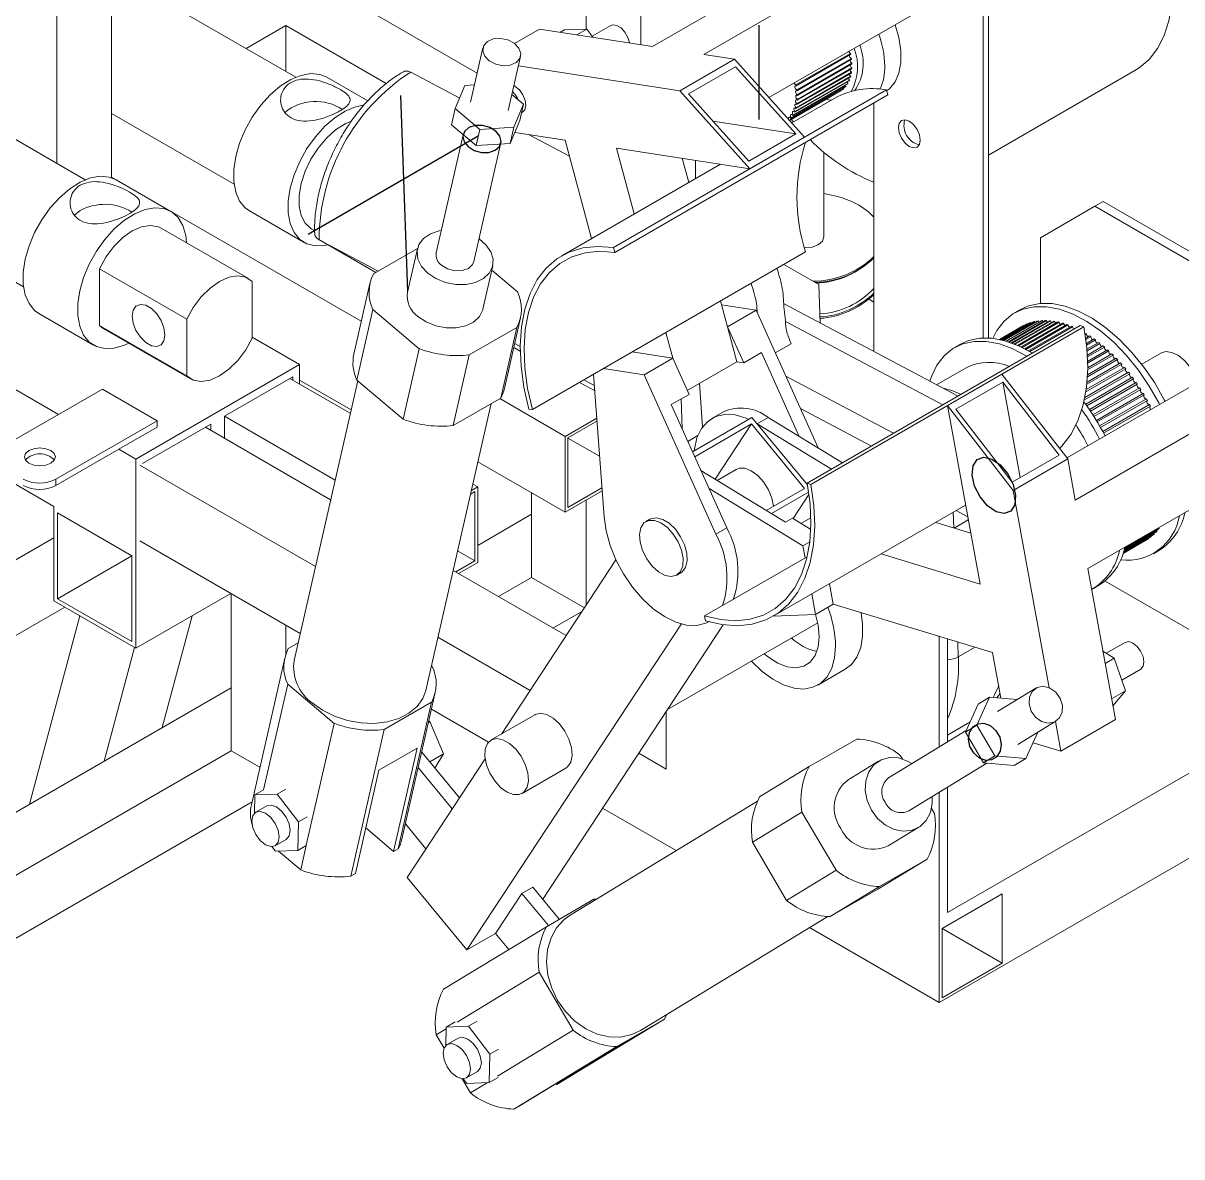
# Model space of a CAD drawing. Header units: millimetres. Extents: x 127 to 2222, y 23 to 864.
# Drawn here: x 1866.4 to 1941.4, y 170.9 to 244.3 of the extents above; entities that cross this region are included whole.
import ezdxf

# ---------------------------------------------------------------- set-up
doc = ezdxf.new("R2010")
doc.units = ezdxf.units.MM
doc.linetypes.add('CENTERX2', pattern=[20.32, 12.7, -2.54, 2.54, -2.54])

msp = doc.modelspace()

# ---------------------------------------------------------------- linework, layer by layer
at = {"color": 7, "linetype": 'Continuous', "lineweight": 15}
for p, q in [((1906.361, 303.858), (1906.361, 242.932)), ((1902.825, 301.817), (1902.825, 243.935)), ((1868.554, 282.973), (1868.554, 235.243)), ((1872.089, 280.932), (1872.089, 234.319)), ((1907.111, 242.816), (1956.608, 271.39)), ((1910.431, 242.302), (1959.928, 270.876)), ((1914.658, 239.505), (1961.143, 266.341)), ((1870.389, 234.183), (1831.231, 256.789)), ((1827.231, 249.861), (1866.39, 227.255)), ((1868.666, 218.989), (1818.19, 248.128)), ((1884.02, 240.828), (1872.089, 247.715)), ((1928.872, 247.711), (1928.872, 223.942)), ((1885.147, 247.229), (1895.768, 241.098)), ((1928.519, 223.943), (1928.519, 247.507)), ((1883.38, 244.168), (1880.807, 242.683)), ((1883.38, 244.168), (1889.88, 240.415)), ((1883.38, 244.168), (1883.38, 241.197)), ((1899.806, 243.946), (1898.184, 243.01)), ((1907.111, 242.816), (1899.806, 243.946)), ((1901.418, 243.885), (1901.161, 243.737)), ((1901.418, 243.885), (1902.86, 243.937)), ((1902.86, 243.937), (1902.227, 243.572)), ((1902.86, 243.937), (1903.264, 243.411)), ((1904.424, 244.176), (1903.213, 243.477)), ((1896.139, 242.731), (1895.339, 239.216)), ((1919.943, 242.37), (1916.407, 240.329)), ((1980.547, 243.076), (1933.956, 216.18)), ((1897.777, 238.662), (1898.577, 242.177)), ((1912.423, 241.993), (1908.888, 239.952)), ((1912.423, 241.993), (1910.431, 242.302)), ((1916.958, 236.944), (1912.423, 241.993)), ((1916.419, 240.27), (1919.955, 242.311)), ((1919.999, 242.046), (1916.464, 240.005)), ((1916.471, 239.947), (1920.006, 241.988)), ((1920.029, 241.731), (1916.493, 239.69)), ((1916.496, 239.635), (1920.031, 241.676)), ((1983.987, 242.029), (1934.49, 213.455)), ((1888.684, 239.29), (1886.02, 240.828)), ((1891.464, 241.157), (1894.633, 239.478)), ((1908.888, 239.952), (1898.439, 241.57)), ((1909.453, 239.742), (1912.493, 241.497)), ((1912.493, 241.497), (1916.393, 237.154)), ((1916.407, 238.797), (1919.943, 240.838)), ((1919.955, 240.884), (1916.419, 238.843)), ((1916.464, 239.057), (1919.999, 241.098)), ((1920.006, 241.147), (1916.471, 239.106)), ((1916.493, 239.337), (1920.029, 241.378)), ((1920.031, 241.431), (1916.496, 239.39)), ((1928.872, 235.783), (1938.352, 241.256)), ((1894.349, 238.795), (1894.968, 240.284)), ((1894.968, 240.284), (1895.592, 240.324)), ((1919.496, 240.084), (1915.967, 238.047)), ((1916.086, 238.17), (1919.621, 240.211)), ((1919.647, 240.241), (1916.111, 238.2)), ((1916.217, 238.351), (1919.753, 240.392)), ((1919.774, 240.428), (1916.239, 238.387)), ((1916.325, 238.561), (1919.86, 240.602)), ((1919.877, 240.643), (1916.342, 238.602)), ((1919.474, 240.125), (1919.496, 240.084)), ((1898.017, 239.717), (1898.428, 239.37)), ((1898.428, 239.37), (1898.768, 239.083)), ((1904.584, 229.8), (1922.262, 240.005)), ((1904.669, 229.483), (1922.347, 239.688)), ((1913.423, 234.903), (1908.888, 239.952)), ((1913.353, 235.399), (1909.453, 239.742)), ((1915.972, 238.042), (1919.467, 240.059)), ((1919.325, 239.959), (1915.983, 238.03)), ((1918.92, 239.472), (1916.133, 237.863)), ((1919.317, 239.973), (1919.325, 239.959)), ((1922.262, 240.005), (1922.347, 239.688)), ((1894.109, 237.74), (1894.349, 238.795)), ((1895.939, 237.45), (1894.349, 238.795)), ((1898.768, 239.083), (1898.149, 237.594)), ((1898.528, 238.028), (1898.768, 239.083)), ((1921.448, 223.077), (1921.448, 239.169)), ((1872.089, 238.478), (1880.02, 233.899)), ((1898.528, 238.028), (1897.909, 236.54)), ((1898.642, 238.529), (1898.706, 238.566)), ((1916.393, 237.154), (1911.031, 237.985)), ((1916.056, 238.152), (1916.246, 237.928)), ((1894.859, 237.106), (1893.117, 229.449)), ((1895.699, 236.396), (1894.109, 237.74)), ((1895.699, 236.396), (1895.939, 237.45)), ((1898.149, 237.594), (1895.939, 237.45)), ((1897.909, 236.54), (1898.149, 237.594)), ((1901.47, 236.753), (1898.208, 237.258)), ((1899.079, 237.123), (1901.749, 235.709)), ((1916.393, 237.154), (1913.353, 235.399)), ((1984.801, 237.586), (1935.303, 209.012)), ((1895.555, 228.894), (1897.285, 236.499)), ((1897.909, 236.54), (1895.699, 236.396)), ((1903.176, 230.383), (1901.47, 236.753)), ((1913.423, 234.903), (1916.958, 236.944)), ((1913.423, 234.903), (1904.79, 236.239)), ((1904.79, 236.239), (1905.932, 231.974)), ((1909.049, 235.58), (1909.468, 234.015)), ((1918.217, 230.494), (1918.217, 235.978)), ((1911.517, 235.198), (1901.243, 229.267)), ((1909.896, 235.449), (1909.896, 234.262)), ((1888.264, 225.023), (1872.089, 234.361)), ((1875.925, 232.142), (1872.389, 234.183)), ((1936.297, 232.774), (1935.766, 232.468)), ((1936.297, 232.774), (1946.903, 226.651)), ((1881.021, 232.167), (1884.556, 230.126)), ((1935.766, 232.468), (1932.231, 230.427)), ((1935.766, 232.468), (1946.373, 226.345)), ((1880.957, 227.794), (1875.3, 231.06)), ((1885.056, 230.992), (1885.243, 230.884)), ((1932.231, 230.427), (1932.231, 226.177)), ((1885.512, 230.31), (1889.209, 228.179)), ((1885.532, 230.299), (1889.365, 228.269)), ((1891.9, 229.732), (1889.056, 228.09)), ((1891.898, 229.726), (1891.258, 226.914)), ((1904.584, 229.8), (1904.669, 229.483)), ((1899.342, 219.309), (1917.02, 229.514)), ((1871.304, 228.425), (1876.961, 225.159)), ((1871.304, 228.425), (1871.304, 224.75)), ((1896.134, 225.805), (1896.774, 228.617)), ((1896.71, 228.338), (1898.379, 226.927)), ((1917.893, 227.407), (1915.63, 228.712)), ((1881.203, 227.608), (1881.203, 223.934)), ((1888.821, 227.468), (1887.781, 222.899)), ((1917.981, 224.913), (1917.893, 227.407)), ((1911.523, 226.341), (1911.97, 224.674)), ((1911.59, 226.092), (1913.826, 225.746)), ((1926.909, 220.184), (1915.607, 226.17)), ((1921.138, 226.452), (1921.448, 226.274)), ((1867.39, 225.523), (1870.925, 223.482)), ((1876.961, 221.485), (1876.961, 225.159)), ((1889.013, 225.791), (1887.973, 221.222)), ((1889.013, 225.791), (1892.015, 223.253)), ((1897.532, 220.68), (1898.572, 225.25)), ((1913.826, 225.746), (1911.97, 224.674)), ((1913.826, 225.746), (1917.842, 216.824)), ((1930.161, 223.696), (1932.55, 225.075)), ((1932.626, 225.073), (1930.211, 223.679)), ((1930.913, 225.77), (1930.56, 225.566)), ((1871.304, 224.75), (1876.961, 221.485)), ((1871.304, 224.75), (1871.55, 224.564)), ((1871.55, 224.564), (1877.207, 221.299)), ((1898.337, 224.628), (1895.255, 222.849)), ((1898.337, 224.628), (1897.297, 220.059)), ((1911.97, 224.674), (1912.577, 222.406)), ((1911.97, 224.674), (1913.021, 222.338)), ((1917.132, 214.54), (1934.809, 224.745)), ((1917.373, 214.467), (1935.05, 224.672)), ((1929.587, 223.849), (1931.106, 224.726)), ((1931.167, 224.759), (1929.59, 223.848)), ((1929.61, 223.844), (1931.324, 224.833)), ((1931.387, 224.86), (1929.622, 223.841)), ((1929.664, 223.832), (1931.551, 224.921)), ((1931.617, 224.943), (1929.686, 223.827)), ((1929.749, 223.812), (1931.788, 224.989)), ((1931.857, 225.005), (1929.778, 223.805)), ((1929.862, 223.784), (1932.034, 225.038)), ((1932.105, 225.048), (1929.899, 223.774)), ((1930, 223.745), (1932.288, 225.066)), ((1932.362, 225.071), (1930.044, 223.732)), ((1930.343, 223.634), (1932.819, 225.063)), ((1932.896, 225.056), (1930.398, 223.614)), ((1930.542, 223.558), (1933.094, 225.032)), ((1933.173, 225.019), (1930.601, 223.534)), ((1930.756, 223.469), (1933.374, 224.98)), ((1933.455, 224.962), (1930.82, 223.441)), ((1930.984, 223.365), (1933.659, 224.909)), ((1933.741, 224.885), (1931.051, 223.332)), ((1931.174, 224.747), (1931.167, 224.759)), ((1931.223, 223.245), (1933.948, 224.818)), ((1934.03, 224.789), (1931.292, 223.208)), ((1931.402, 224.835), (1931.387, 224.86)), ((1931.471, 223.11), (1934.24, 224.708)), ((1934.323, 224.673), (1931.543, 223.068)), ((1931.64, 224.904), (1931.617, 224.943)), ((1935.05, 224.672), (1934.809, 224.745)), ((1884.264, 222.23), (1881.203, 223.997)), ((1898.194, 223.592), (1898.55, 223.404)), ((1907.988, 224.3), (1908.434, 222.633)), ((1915.071, 222.98), (1916.104, 223.577)), ((1935.12, 224.262), (1935.125, 224.265)), ((1935.209, 224.215), (1935.134, 224.171)), ((1935.168, 223.935), (1935.421, 224.082)), ((1935.505, 224.026), (1935.18, 223.839)), ((1935.211, 223.588), (1935.716, 223.88)), ((1935.8, 223.82), (1935.222, 223.487)), ((1935.247, 223.222), (1936.009, 223.663)), ((1936.092, 223.598), (1935.256, 223.115)), ((1892.015, 223.253), (1890.976, 218.683)), ((1895.255, 222.849), (1894.215, 218.279)), ((1898.133, 223.323), (1898.552, 223.101)), ((1905.805, 223.04), (1908.434, 222.633)), ((1914.17, 223.001), (1913.021, 222.338)), ((1916.613, 217.575), (1914.17, 223.001)), ((1927.024, 223.525), (1926.671, 223.321)), ((1935.275, 222.837), (1936.3, 223.429)), ((1936.382, 223.359), (1935.281, 222.724)), ((1935.292, 222.432), (1936.587, 223.179)), ((1936.668, 223.106), (1935.295, 222.313)), ((1936.95, 222.837), (1935.295, 221.882)), ((1935.297, 222.007), (1936.87, 222.915)), ((1940.07, 222.973), (1938.801, 222.241)), ((1873.657, 216.107), (1884.264, 222.23)), ((1884.264, 220.968), (1884.264, 222.23)), ((1906.578, 221.561), (1908.434, 222.633)), ((1908.434, 222.633), (1909.486, 220.296)), ((1909.37, 220.555), (1912.577, 222.406)), ((1913.021, 222.338), (1912.577, 222.406)), ((1937.497, 222.26), (1935.242, 220.958)), ((1935.255, 221.095), (1937.42, 222.345)), ((1937.226, 222.555), (1935.279, 221.431)), ((1935.286, 221.561), (1937.148, 222.636)), ((1883.822, 221.427), (1879.402, 218.876)), ((1887.551, 219.07), (1883.645, 221.325)), ((1883.822, 221.223), (1883.822, 221.427)), ((1903.978, 212.365), (1903.294, 221.59)), ((1903.949, 221.968), (1906.578, 221.561)), ((1906.578, 221.561), (1911.222, 211.243)), ((1927.421, 222.022), (1925.516, 220.922)), ((1926.211, 219.569), (1929.747, 221.61)), ((1929.747, 221.61), (1934.001, 216.121)), ((1938.017, 221.633), (1935.085, 219.94)), ((1935.115, 220.091), (1937.945, 221.724)), ((1935.169, 219.65), (1938.195, 221.398)), ((1937.76, 221.952), (1935.18, 220.462)), ((1935.2, 220.605), (1937.686, 222.04)), ((1871.504, 220.627), (1864.954, 216.845)), ((1875.04, 218.586), (1871.504, 220.627)), ((1888.03, 221.174), (1883.912, 203.075)), ((1887.599, 219.283), (1884.264, 221.209)), ((1887.973, 221.222), (1890.976, 218.683)), ((1902.39, 221.068), (1903.371, 220.548)), ((1902.662, 221.225), (1903.348, 220.862)), ((1910.158, 221.01), (1910.366, 218.198)), ((1929.797, 221.083), (1926.757, 219.328)), ((1933.456, 216.362), (1929.797, 221.083)), ((1929.797, 221.083), (1930.929, 214.903)), ((1938.265, 221.303), (1935.237, 219.555)), ((1935.407, 219.311), (1938.438, 221.061)), ((1938.505, 220.964), (1935.473, 219.214)), ((1935.637, 218.964), (1938.67, 220.715)), ((1938.735, 220.616), (1935.701, 218.864)), ((1897.297, 220.059), (1894.215, 218.279)), ((1901.457, 217.573), (1897.224, 220.017)), ((1909.486, 220.296), (1908.337, 219.633)), ((1909.04, 218.071), (1908.972, 220)), ((1935.858, 218.609), (1938.893, 220.361)), ((1938.955, 220.26), (1935.919, 218.507)), ((1936.07, 218.248), (1939.106, 220)), ((1939.164, 219.897), (1936.129, 218.145)), ((1868.354, 213.045), (1857.394, 219.372)), ((1892.444, 201.134), (1896.667, 219.695)), ((1899.342, 219.309), (1899.11, 219.345)), ((1908.337, 219.633), (1911.929, 211.651)), ((1911.673, 219.146), (1910.966, 218.738)), ((1926.211, 219.569), (1928.327, 208.018)), ((1926.211, 219.569), (1930.466, 214.08)), ((1926.757, 219.328), (1930.415, 214.607)), ((1936.273, 217.882), (1939.307, 219.633)), ((1939.362, 219.528), (1936.328, 217.777)), ((1868.489, 214.804), (1875.04, 218.586)), ((1874.099, 215.814), (1878.518, 218.365)), ((1875.04, 218.586), (1875.04, 218.178)), ((1878.518, 217.957), (1878.518, 218.365)), ((1886.566, 214.74), (1879.402, 218.876)), ((1879.402, 217.447), (1879.402, 218.876)), ((1901.457, 217.573), (1903.504, 218.755)), ((1901.634, 217.471), (1903.519, 218.559)), ((1909.716, 216.569), (1913.559, 218.787)), ((1909.855, 216.261), (1913.528, 218.382)), ((1913.528, 218.382), (1911.174, 214.806)), ((1913.528, 218.382), (1916.965, 214.211)), ((1913.559, 218.787), (1917.152, 214.428)), ((1914.612, 218.797), (1913.905, 218.389)), ((1913.905, 218.389), (1918.712, 215.452)), ((1919.419, 215.86), (1914.612, 218.797)), ((1875.04, 218.178), (1872.555, 216.743)), ((1878.165, 218.161), (1886.278, 213.477)), ((1901.457, 212.674), (1901.457, 217.573)), ((1910.049, 217.622), (1909.409, 217.252)), ((1901.634, 212.98), (1901.634, 217.471)), ((1903.687, 216.285), (1901.634, 217.47)), ((1868.489, 214.396), (1872.555, 216.743)), ((1873.657, 216.107), (1872.555, 216.743)), ((1873.657, 203.859), (1873.657, 216.107)), ((1930.415, 214.607), (1933.456, 216.362)), ((1934.001, 216.121), (1930.466, 214.08)), ((1934.001, 216.121), (1934.49, 213.455)), ((1873.922, 215.712), (1885.293, 209.148)), ((1901.457, 212.674), (1895.811, 215.934)), ((1915.734, 212.019), (1910.258, 215.366)), ((1912.541, 215.437), (1911.307, 214.724)), ((1868.489, 214.804), (1868.489, 214.396)), ((1895.624, 214.001), (1895.333, 213.833)), ((1895.801, 214.307), (1895.387, 214.068)), ((1895.801, 214.307), (1895.483, 214.491)), ((1895.624, 209.51), (1895.624, 214.001)), ((1895.801, 209.408), (1895.801, 214.307)), ((1899.29, 213.925), (1899.29, 208.45)), ((1903.853, 214.057), (1901.457, 212.674)), ((1903.838, 214.252), (1901.634, 212.98)), ((1916.857, 210.494), (1910.779, 214.207)), ((1916.965, 214.211), (1914.488, 212.781)), ((1917.225, 213.972), (1914.815, 212.581)), ((1917.373, 214.467), (1917.132, 214.54)), ((1930.466, 214.08), (1932.805, 201.307)), ((1902.825, 213.463), (1902.825, 206.643)), ((1914.926, 205.929), (1927.392, 213.125)), ((1917.247, 213.813), (1916.218, 212.249)), ((1868.354, 213.045), (1868.354, 206.921)), ((1873.41, 209.84), (1868.601, 212.616)), ((1868.601, 212.616), (1868.601, 207.064)), ((1895.801, 210.518), (1899.29, 212.532)), ((1927.53, 212.372), (1926.778, 212.77)), ((1906.955, 212.212), (1906.69, 212.059)), ((1911.222, 211.243), (1911.929, 211.651)), ((1916.176, 212.275), (1915.734, 212.019)), ((1917.362, 211.55), (1916.176, 212.275)), ((1916.73, 211.937), (1917.369, 212.305)), ((1927.723, 211.318), (1925.456, 212.007)), ((1927.568, 212.166), (1926.659, 211.641)), ((1939.882, 211.573), (1937.676, 210.3)), ((1937.686, 210.338), (1939.925, 211.631)), ((1939.925, 211.631), (1939.901, 211.666)), ((1868.354, 211.001), (1865.299, 209.238)), ((1939.161, 210.905), (1937.586, 209.996)), ((1937.588, 210.002), (1939.219, 210.943)), ((1939.36, 211.045), (1937.597, 210.027)), ((1937.601, 210.042), (1939.414, 211.088)), ((1939.546, 211.203), (1937.616, 210.089)), ((1937.623, 210.112), (1939.597, 211.251)), ((1939.72, 211.379), (1937.643, 210.18)), ((1937.652, 210.211), (1939.767, 211.432)), ((1939.219, 210.943), (1939.21, 210.959)), ((1939.414, 211.088), (1939.397, 211.117)), ((1939.597, 211.251), (1939.572, 211.294)), ((1873.922, 210.813), (1884.308, 204.817)), ((1874.099, 210.711), (1874.099, 210.711)), ((1874.099, 210.711), (1874.099, 210.711)), ((1895.624, 209.51), (1894.497, 210.161)), ((1916.857, 210.494), (1917.299, 210.749)), ((1917.001, 209.707), (1916.857, 210.494)), ((1937.585, 209.993), (1939.012, 210.817)), ((1939.559, 209.977), (1939.913, 210.181)), ((1868.601, 207.064), (1873.41, 209.84)), ((1873.41, 204.288), (1873.41, 209.84)), ((1894.387, 208.796), (1895.624, 209.51)), ((1894.564, 208.694), (1895.801, 209.408)), ((1904.754, 209.573), (1897.336, 198.304)), ((1910.486, 205.947), (1917.131, 209.783)), ((1928.327, 208.018), (1921.92, 209.966)), ((1894.21, 208.898), (1901.529, 204.674)), ((1908.69, 208.595), (1908.955, 208.748)), ((1935.303, 209.012), (1937.094, 199.238)), ((1897.138, 207.208), (1899.29, 208.45)), ((1902.713, 206.473), (1899.29, 208.45)), ((1918.819, 206.714), (1918.577, 208.036)), ((1935.67, 207.732), (1936.023, 207.936)), ((1936.418, 208.208), (1949.909, 200.42)), ((1873.657, 203.859), (1879.812, 207.413)), ((1879.844, 207.394), (1879.844, 197.224)), ((1917.67, 206.051), (1917.428, 207.373)), ((1869.063, 206.511), (1865.299, 204.338)), ((1868.354, 206.921), (1873.657, 203.859)), ((1868.601, 207.064), (1873.41, 204.288)), ((1917.67, 206.051), (1918.819, 206.714)), ((1918.819, 206.714), (1929.141, 203.575)), ((1870.036, 205.95), (1866.788, 193.769)), ((1875.373, 198.725), (1877.303, 205.964)), ((1900.674, 205.167), (1902.576, 206.264)), ((1910.486, 205.947), (1910.543, 205.636)), ((1914.928, 205.929), (1917.67, 206.051)), ((1883.38, 205.353), (1883.38, 203.481)), ((1908.989, 205.43), (1895.101, 184.329)), ((1911.696, 205.379), (1900.009, 187.624)), ((1908.082, 199.889), (1917.816, 205.508)), ((1884.168, 204.199), (1883.537, 203.835)), ((1893.225, 204.569), (1899.192, 201.124)), ((1925.69, 197.472), (1925.69, 204.624)), ((1926.22, 197.795), (1926.22, 204.463)), ((1937.73, 204.241), (1936.503, 203.533)), ((1873.572, 203.908), (1871.61, 196.553)), ((1929.141, 203.575), (1929.681, 200.627)), ((1936.281, 203.676), (1937.003, 203.213)), ((1883.302, 203.214), (1881.143, 193.723)), ((1892.805, 202.72), (1892.861, 202.672)), ((1937.003, 203.213), (1936.427, 202.88)), ((1937.003, 203.213), (1937.739, 201.105)), ((1917.833, 201.477), (1919.601, 202.497)), ((1937.497, 201.797), (1938.73, 202.509)), ((1835.014, 175.427), (1879.844, 201.306)), ((1883.495, 201.537), (1881.936, 194.684)), ((1883.495, 201.537), (1886.497, 198.998)), ((1931.931, 201.271), (1929.465, 199.77)), ((1937.739, 201.105), (1936.846, 200.589)), ((1937.739, 201.105), (1936.928, 200.141)), ((1892.818, 200.374), (1889.736, 198.594)), ((1892.818, 200.374), (1890.659, 190.883)), ((1890.894, 191.504), (1893.053, 200.995)), ((1949.909, 200.42), (1926.22, 186.746)), ((1928.945, 200.693), (1928.116, 198.881)), ((1928.945, 200.693), (1928.205, 200.242)), ((1930.72, 200.534), (1928.945, 200.693)), ((1929.408, 200.651), (1929.628, 200.919)), ((1892.807, 199.911), (1896.5, 197.779)), ((1908.013, 196.032), (1908.013, 199.783)), ((1928.205, 200.242), (1927.376, 198.431)), ((1886.497, 198.998), (1884.702, 191.11)), ((1892.708, 199.114), (1892.613, 199.06)), ((1892.634, 199.153), (1892.708, 199.114)), ((1892.708, 199.114), (1893.588, 197.018)), ((1899.5, 199.553), (1896.671, 197.92)), ((1926.22, 198.236), (1927.52, 198.986)), ((1928.116, 198.881), (1927.376, 198.431)), ((1927.543, 199.012), (1927.684, 199.104)), ((1928.116, 198.881), (1929.286, 196.89)), ((1930.765, 197.634), (1933.231, 199.135)), ((1933.206, 199.12), (1933.558, 197.197)), ((1937.094, 199.238), (1933.558, 197.197)), ((1889.736, 198.594), (1887.577, 189.103)), ((1927.418, 198.524), (1922.407, 195.473)), ((1927.376, 198.431), (1928.546, 196.44)), ((1931.285, 196.711), (1932.071, 198.429)), ((1891.875, 197.386), (1889.4, 195.957)), ((1890.355, 190.707), (1891.875, 197.386)), ((1920.345, 197.974), (1917.263, 196.194)), ((1933.558, 197.197), (1931.758, 197.744)), ((1838.55, 173.386), (1879.844, 197.224)), ((1881.696, 196.155), (1879.844, 197.224)), ((1896.28, 196.699), (1891.229, 189.026)), ((1894.615, 194.169), (1892.174, 197.131)), ((1892.191, 197.206), (1892.273, 197.01)), ((1893.588, 197.018), (1892.693, 196.501)), ((1893.588, 197.018), (1893.028, 196.094)), ((1906.223, 197.065), (1908.013, 196.032)), ((1923.161, 196.92), (1923.296, 196.691)), ((1929.286, 196.89), (1928.546, 196.44)), ((1929.286, 196.89), (1931.285, 196.711)), ((1931.285, 196.711), (1930.545, 196.261)), ((1889.4, 195.957), (1887.88, 189.279)), ((1894.151, 193.465), (1891.948, 196.138)), ((1898.671, 194.456), (1901.499, 196.089)), ((1917.263, 196.194), (1914.056, 194.243)), ((1921.757, 196.541), (1919.784, 195.34)), ((1923.707, 193.338), (1928.769, 196.42)), ((1928.546, 196.44), (1930.545, 196.261)), ((1925.69, 180.928), (1950.439, 195.215)), ((1881.379, 194.365), (1881.343, 193.172)), ((1881.933, 194.685), (1881.379, 194.365)), ((1882.82, 194.419), (1881.379, 194.365)), ((1883.372, 194.738), (1882.82, 194.419)), ((1884.206, 192.621), (1882.82, 194.419)), ((1925.69, 180.928), (1925.69, 194.545)), ((1926.22, 186.746), (1926.22, 194.868)), ((1841.378, 170.935), (1881.187, 193.917)), ((1882.139, 193.649), (1881.432, 193.241)), ((1913.914, 193.962), (1901.79, 186.583)), ((1884.758, 192.94), (1884.206, 192.621)), ((1903.887, 193.515), (1908.656, 190.761)), ((1916.797, 193.247), (1913.591, 191.295)), ((1916.797, 193.247), (1919.006, 189.489)), ((1925.18, 193.485), (1925.37, 193.163)), ((1884.149, 190.769), (1884.206, 192.621)), ((1888.552, 192.232), (1890.355, 190.707)), ((1892.446, 190.874), (1891.117, 192.486)), ((1922.384, 191.069), (1924.357, 192.27)), ((1882.682, 191.076), (1883.389, 191.484)), ((1882.474, 191.018), (1882.708, 190.715)), ((1882.708, 190.715), (1884.149, 190.769)), ((1882.901, 190.722), (1884.338, 189.507)), ((1884.703, 191.089), (1884.149, 190.769)), ((1884.696, 191.084), (1884.338, 189.507)), ((1890.659, 190.883), (1890.355, 190.707)), ((1913.591, 191.295), (1915.799, 187.537)), ((1924.905, 190.215), (1921.698, 188.263)), ((1924.905, 190.215), (1921.822, 188.436)), ((1887.88, 189.279), (1887.577, 189.103)), ((1919.006, 189.489), (1915.799, 187.537)), ((1895.101, 184.329), (1891.229, 189.026)), ((1898.662, 187.992), (1899.369, 188.4)), ((1901.084, 186.32), (1899.369, 188.4)), ((1921.822, 188.436), (1918.616, 186.484)), ((1896.957, 185.4), (1898.662, 187.992)), ((1900.377, 185.912), (1898.662, 187.992)), ((1903.327, 187.615), (1900.244, 185.835)), ((1903.479, 187.61), (1903.327, 187.615)), ((1921.698, 188.263), (1918.616, 186.484)), ((1925.867, 185.725), (1929.756, 187.97)), ((1929.756, 187.97), (1929.756, 183.479)), ((1906.34, 179.108), (1918.464, 186.488)), ((1900.244, 185.835), (1893.585, 181.782)), ((1896.957, 185.4), (1895.101, 184.329)), ((1897.816, 184.357), (1896.957, 185.4)), ((1917.293, 185.775), (1925.69, 180.928)), ((1925.867, 181.234), (1925.867, 185.725)), ((1929.756, 183.479), (1925.867, 185.724)), ((1929.756, 183.479), (1925.867, 181.234)), ((1899.779, 182.887), (1894.477, 179.66)), ((1899.779, 182.887), (1901.987, 179.13)), ((1907.886, 179.856), (1908.028, 180.136)), ((1893.766, 179.335), (1893.73, 178.142)), ((1894.346, 179.67), (1893.766, 179.335)), ((1895.208, 179.389), (1893.766, 179.335)), ((1895.76, 179.708), (1895.208, 179.389)), ((1896.593, 177.591), (1895.208, 179.389)), ((1907.886, 179.856), (1901.227, 175.802)), ((1907.886, 179.856), (1904.804, 178.076)), ((1893.763, 179.225), (1893.12, 178.834)), ((1893.12, 178.834), (1893.622, 177.978)), ((1894.527, 178.62), (1893.82, 178.211)), ((1901.987, 179.13), (1897.092, 176.15)), ((1897.145, 177.91), (1896.593, 177.591)), ((1904.804, 178.076), (1898.145, 174.023)), ((1900.923, 175.627), (1905.609, 178.479)), ((1905.609, 178.479), (1903.134, 177.051)), ((1896.537, 175.739), (1896.593, 177.591)), ((1895.069, 176.046), (1895.777, 176.454)), ((1903.134, 177.051), (1898.448, 174.198)), ((1894.791, 175.99), (1895.328, 175.076)), ((1894.862, 175.988), (1895.095, 175.685)), ((1895.095, 175.685), (1896.537, 175.739)), ((1896.409, 175.734), (1895.328, 175.076)), ((1897.116, 176.073), (1896.537, 175.739)), ((1900.89, 175.684), (1900.923, 175.627)), ((1901.227, 175.802), (1900.923, 175.627)), ((1898.448, 174.198), (1898.145, 174.023))]:
    msp.add_line(p, q, dxfattribs=at)
at = {"color": 7, "linetype": 'CENTERX2'}
for p, q in [((1914.023, 238.082), (1914.023, 244.206)), ((1891.267, 226.959), (1890.757, 241.531)), ((1884.825, 230.673), (1897.199, 237.817))]:
    msp.add_line(p, q, dxfattribs=at)
at = {"color": 8, "linetype": 'Continuous', "lineweight": 15}
for p, q in [((1885.532, 230.299), (1889.209, 228.179)), ((1925.915, 219.61), (1915.727, 225.006)), ((1915.749, 221.472), (1922.733, 217.773)), ((1921.288, 216.939), (1916.695, 219.372)), ((1926.592, 212.663), (1926.628, 211.651)), ((1926.886, 204.26), (1926.92, 203.297)), ((1926.92, 203.297), (1928.002, 203.921)), ((1927.52, 198.986), (1927.672, 199.078))]:
    msp.add_line(p, q, dxfattribs=at)
at = {"color": 7, "linetype": 'Continuous', "lineweight": 15, "flags": 128}
for points in [[(1938.352, 241.256), (1938.621, 241.425), (1939.27, 241.982), (1939.815, 242.684), (1940.247, 243.52), (1940.561, 244.478), (1940.751, 245.543), (1940.815, 246.699)], [(1904.424, 244.176), (1904.55, 244.219), (1904.808, 244.182), (1905.083, 244.013), (1905.335, 243.737), (1905.524, 243.395), (1905.62, 243.046)], [(1922.28, 239.938), (1922.459, 240.077), (1922.822, 240.52), (1923.072, 241.097), (1923.199, 241.785), (1923.199, 242.562), (1923.072, 243.397), (1922.835, 244.226)], [(1897.906, 241.605), (1898.287, 241.77), (1898.527, 242.039), (1898.589, 242.371), (1898.464, 242.716), (1898.17, 243.021), (1897.752, 243.24), (1897.275, 243.339), (1896.81, 243.304), (1896.429, 243.139), (1896.189, 242.869), (1896.127, 242.537), (1896.252, 242.192), (1896.546, 241.887), (1896.964, 241.668), (1897.441, 241.569), (1897.906, 241.605)], [(1886.02, 240.828), (1885.571, 241.007), (1884.989, 241.059), (1884.354, 240.946), (1883.689, 240.673), (1883.017, 240.248), (1882.364, 239.688), (1881.753, 239.013), (1881.205, 238.246), (1880.741, 237.417), (1880.378, 236.554), (1880.128, 235.689), (1880.001, 234.854), (1880.001, 234.078), (1880.128, 233.389), (1880.378, 232.812), (1880.741, 232.369), (1881.021, 232.167)], [(1898.145, 240.281), (1898.236, 240.231), (1898.504, 240.001), (1898.727, 239.684), (1898.87, 239.329), (1898.913, 238.99), (1898.847, 238.718), (1898.706, 238.566)], [(1916.419, 240.27), (1916.382, 240.272), (1916.354, 240.254), (1916.339, 240.218), (1916.34, 240.171), (1916.356, 240.118), (1916.385, 240.068), (1916.423, 240.028), (1916.464, 240.005)], [(1919.609, 240.309), (1919.617, 240.291), (1919.647, 240.241)], [(1919.722, 240.522), (1919.741, 240.475), (1919.774, 240.428)], [(1916.471, 239.947), (1916.432, 239.954), (1916.401, 239.941), (1916.382, 239.91), (1916.379, 239.866), (1916.391, 239.814), (1916.417, 239.762), (1916.452, 239.719), (1916.493, 239.69)], [(1916.493, 239.337), (1916.452, 239.355), (1916.417, 239.353), (1916.391, 239.332), (1916.379, 239.294), (1916.382, 239.245), (1916.401, 239.192), (1916.432, 239.143), (1916.471, 239.106)], [(1916.496, 239.635), (1916.456, 239.648), (1916.422, 239.64), (1916.4, 239.614), (1916.392, 239.572), (1916.4, 239.521), (1916.422, 239.469), (1916.456, 239.423), (1916.496, 239.39)], [(1918.682, 239.335), (1918.605, 239.342), (1918.318, 239.396)], [(1888.408, 239.009), (1887.889, 238.905), (1887.224, 238.632), (1886.553, 238.207), (1885.9, 237.647), (1885.288, 236.972), (1884.741, 236.205), (1884.277, 235.376), (1883.913, 234.513), (1883.664, 233.648), (1883.536, 232.813), (1883.536, 232.037), (1883.664, 231.348), (1883.913, 230.771), (1884.277, 230.328), (1884.741, 230.034), (1885.288, 229.9), (1885.9, 229.931), (1886.096, 229.973)], [(1916.325, 238.561), (1916.285, 238.594), (1916.245, 238.608), (1916.21, 238.603), (1916.187, 238.578), (1916.178, 238.537), (1916.184, 238.487), (1916.206, 238.434), (1916.239, 238.387)], [(1916.407, 238.797), (1916.367, 238.825), (1916.327, 238.835), (1916.296, 238.823), (1916.276, 238.794), (1916.271, 238.75), (1916.282, 238.698), (1916.306, 238.646), (1916.342, 238.602)], [(1916.464, 239.057), (1916.423, 239.08), (1916.385, 239.084), (1916.356, 239.067), (1916.34, 239.033), (1916.339, 238.987), (1916.354, 238.934), (1916.382, 238.884), (1916.419, 238.843)], [(1887.574, 237.966), (1887.209, 237.806), (1886.598, 237.415), (1886.009, 236.886), (1885.469, 236.243), (1885.002, 235.517), (1884.632, 234.741), (1884.376, 233.952), (1884.244, 233.186), (1884.244, 232.48), (1884.376, 231.866), (1884.632, 231.373), (1885.002, 231.025), (1885.056, 230.992)], [(1916.086, 238.17), (1916.048, 238.21), (1916.007, 238.235), (1915.969, 238.24), (1915.939, 238.225), (1915.922, 238.193), (1915.92, 238.147), (1915.934, 238.094), (1915.942, 238.075)], [(1916.217, 238.351), (1916.178, 238.388), (1916.138, 238.408), (1916.101, 238.408), (1916.074, 238.388), (1916.061, 238.351), (1916.063, 238.302), (1916.081, 238.25), (1916.111, 238.2)], [(1924.453, 236.755), (1924.399, 237.098), (1924.246, 237.452), (1924.016, 237.761), (1923.746, 237.979), (1923.475, 238.074), (1923.246, 238.029), (1923.092, 237.853), (1923.039, 237.571), (1923.092, 237.228), (1923.246, 236.874), (1923.475, 236.565), (1923.746, 236.346), (1924.016, 236.252), (1924.246, 236.297), (1924.399, 236.473), (1924.453, 236.755)], [(1872.389, 234.183), (1871.94, 234.363), (1871.358, 234.415), (1870.723, 234.302), (1870.058, 234.028), (1869.386, 233.604), (1868.733, 233.044), (1868.122, 232.368), (1867.574, 231.602), (1867.11, 230.772), (1866.747, 229.91), (1866.497, 229.045), (1866.37, 228.209), (1866.37, 227.433), (1866.497, 226.744), (1866.747, 226.168), (1867.11, 225.725), (1867.39, 225.523)], [(1870.066, 232.201), (1869.682, 231.905), (1869.681, 231.903)], [(1876.954, 230.105), (1876.897, 230.589), (1876.707, 231.224), (1876.399, 231.736), (1875.984, 232.107), (1875.476, 232.322), (1874.894, 232.374), (1874.259, 232.261), (1873.593, 231.987), (1872.922, 231.563), (1872.269, 231.003), (1871.657, 230.327), (1871.11, 229.561), (1870.646, 228.731), (1870.282, 227.869), (1870.033, 227.004), (1869.905, 226.168), (1869.905, 225.392), (1870.033, 224.703), (1870.282, 224.127), (1870.646, 223.684), (1871.11, 223.39), (1871.657, 223.256), (1872.269, 223.286), (1872.922, 223.48), (1873.204, 223.61)], [(1920.503, 232.535), (1921.108, 232.111), (1921.448, 231.775)], [(1875.3, 231.06), (1875.124, 231.144), (1874.611, 231.235), (1874.034, 231.144), (1873.425, 230.874), (1872.816, 230.44), (1872.239, 229.866), (1871.726, 229.182), (1871.304, 228.425)], [(1893.45, 230.912), (1893.305, 230.885), (1892.739, 230.693), (1892.29, 230.389), (1891.994, 229.994), (1891.871, 229.539), (1891.931, 229.056), (1892.169, 228.581), (1892.568, 228.151)], [(1892.568, 228.151), (1893.098, 227.796), (1893.72, 227.543), (1894.388, 227.411), (1895.052, 227.409), (1895.662, 227.538), (1896.175, 227.789), (1896.55, 228.141), (1896.762, 228.57), (1896.794, 229.044), (1896.643, 229.527), (1896.322, 229.984), (1895.888, 230.357)], [(1916.952, 229.772), (1916.967, 229.772), (1917.446, 229.827), (1917.851, 229.983), (1918.122, 230.217), (1918.217, 230.494)], [(1899.11, 219.345), (1898.792, 220.756), (1898.605, 222.128), (1898.551, 223.439), (1898.631, 224.672), (1898.843, 225.807), (1899.186, 226.828), (1899.654, 227.721), (1900.239, 228.472), (1900.934, 229.071), (1901.728, 229.508), (1902.61, 229.777), (1903.566, 229.875), (1904.584, 229.8)], [(1893.452, 228.661), (1893.849, 228.421), (1894.32, 228.296), (1894.793, 228.304), (1895.197, 228.443), (1895.47, 228.694), (1895.555, 228.894)], [(1899.342, 219.309), (1899.033, 220.682), (1898.851, 222.017), (1898.798, 223.293), (1898.876, 224.492), (1899.083, 225.597), (1899.417, 226.591), (1899.871, 227.459), (1900.441, 228.19), (1901.117, 228.773), (1901.89, 229.198), (1902.748, 229.461), (1903.679, 229.556), (1904.669, 229.483)], [(1881.203, 227.608), (1880.781, 227.878), (1880.268, 227.97), (1879.691, 227.878), (1879.082, 227.608), (1878.473, 227.175), (1877.896, 226.601), (1877.383, 225.916), (1876.961, 225.159)], [(1875.546, 224.138), (1875.482, 224.594), (1875.298, 225.069), (1875.016, 225.505), (1874.67, 225.85), (1874.301, 226.063), (1873.955, 226.117), (1873.673, 226.007), (1873.489, 225.745), (1873.425, 225.363), (1873.489, 224.907), (1873.673, 224.432), (1873.955, 223.996), (1874.301, 223.651), (1874.67, 223.438), (1875.016, 223.384), (1875.298, 223.494), (1875.482, 223.756), (1875.546, 224.138)], [(1929.154, 223.919), (1929.419, 224.432), (1929.884, 225.036), (1930.45, 225.5), (1931.106, 225.813), (1931.838, 225.969), (1932.634, 225.966), (1933.476, 225.803), (1934.349, 225.484), (1935.236, 225.015), (1936.12, 224.405), (1936.983, 223.666), (1937.809, 222.812), (1938.581, 221.86), (1939.284, 220.829), (1939.905, 219.737), (1939.954, 219.642)], [(1930.913, 225.77), (1931.459, 226.017), (1932.192, 226.173), (1932.987, 226.17), (1933.83, 226.007), (1934.703, 225.689), (1935.59, 225.219), (1936.474, 224.609), (1937.337, 223.87), (1938.162, 223.016), (1938.934, 222.064), (1939.638, 221.033), (1940.259, 219.942), (1940.308, 219.846)], [(1891.928, 225.339), (1892.459, 224.984), (1893.08, 224.731), (1893.748, 224.599), (1894.412, 224.597), (1895.022, 224.726), (1895.535, 224.976), (1895.911, 225.329), (1896.122, 225.758), (1896.134, 225.805)], [(1932.679, 224.982), (1932.65, 225.021), (1932.626, 225.073)], [(1931.887, 224.953), (1931.886, 224.955), (1931.857, 225.005)], [(1932.144, 224.983), (1932.133, 224.997), (1932.105, 225.048)], [(1932.408, 224.992), (1932.388, 225.019), (1932.362, 225.071)], [(1933.478, 216.796), (1933.62, 216.942), (1934.204, 217.696), (1934.669, 218.591), (1935.009, 219.615), (1935.219, 220.752), (1935.297, 221.986), (1935.24, 223.299), (1935.05, 224.672)], [(1876.961, 221.485), (1877.383, 221.215), (1877.896, 221.123), (1878.473, 221.215), (1879.082, 221.484), (1879.691, 221.918), (1880.268, 222.492), (1880.781, 223.176), (1881.203, 223.934)], [(1925.074, 221.156), (1925.175, 221.452), (1925.53, 222.187), (1925.995, 222.791), (1926.561, 223.255), (1927.217, 223.568), (1927.949, 223.724), (1928.745, 223.721), (1929.587, 223.558), (1930.46, 223.239), (1931.347, 222.77), (1931.367, 222.758)], [(1927.024, 223.525), (1927.57, 223.772), (1928.303, 223.928), (1929.098, 223.925), (1929.941, 223.762), (1930.814, 223.443), (1931.701, 222.974), (1931.727, 222.959)], [(1942.394, 221.051), (1942.238, 221.487), (1941.951, 222.009), (1941.586, 222.463), (1941.175, 222.809), (1940.755, 223.015), (1940.363, 223.064), (1940.07, 222.973)], [(1937.906, 221.702), (1937.881, 221.705), (1937.84, 221.725), (1937.801, 221.763), (1937.77, 221.812), (1937.751, 221.865), (1937.748, 221.914), (1937.76, 221.952)], [(1938.165, 221.38), (1938.129, 221.383), (1938.088, 221.406), (1938.05, 221.446), (1938.02, 221.496), (1938.003, 221.549), (1938.002, 221.597), (1938.017, 221.633)], [(1925.944, 220.695), (1926.562, 220.519), (1927.103, 220.296)], [(1938.414, 221.048), (1938.407, 221.046), (1938.369, 221.052), (1938.328, 221.077), (1938.29, 221.119), (1938.262, 221.17), (1938.247, 221.222), (1938.248, 221.269), (1938.265, 221.303)], [(1938.655, 220.706), (1938.639, 220.703), (1938.599, 220.712), (1938.559, 220.739), (1938.522, 220.782), (1938.495, 220.834), (1938.483, 220.887), (1938.486, 220.932), (1938.505, 220.964)], [(1938.886, 220.357), (1938.86, 220.352), (1938.82, 220.363), (1938.78, 220.393), (1938.744, 220.438), (1938.719, 220.49), (1938.709, 220.542), (1938.714, 220.586), (1938.735, 220.616)], [(1939.106, 220), (1939.072, 219.994), (1939.031, 220.008), (1938.991, 220.04), (1938.956, 220.086), (1938.933, 220.139), (1938.925, 220.19), (1938.932, 220.233), (1938.955, 220.26)], [(1939.307, 219.633), (1939.272, 219.63), (1939.231, 219.646), (1939.191, 219.681), (1939.158, 219.728), (1939.137, 219.781), (1939.13, 219.832), (1939.14, 219.872), (1939.159, 219.894)], [(1909.818, 216.628), (1909.832, 216.749), (1909.995, 217.476), (1910.286, 218.083), (1910.694, 218.547), (1911.205, 218.854), (1911.803, 218.994), (1912.467, 218.961), (1913.176, 218.757), (1913.366, 218.676)], [(1866.744, 215.838), (1867.068, 215.713), (1867.451, 215.669), (1867.834, 215.713), (1868.158, 215.838), (1868.375, 216.025), (1868.451, 216.246), (1868.375, 216.467), (1868.158, 216.654), (1867.834, 216.779), (1867.451, 216.823), (1867.068, 216.779), (1866.744, 216.654), (1866.527, 216.467), (1866.451, 216.246), (1866.527, 216.025), (1866.744, 215.838)], [(1912.541, 215.437), (1912.721, 215.509), (1913.097, 215.512), (1913.513, 215.354), (1913.931, 215.05), (1914.314, 214.626), (1914.629, 214.121), (1914.847, 213.578), (1914.949, 213.047), (1914.949, 213.047)], [(1910.486, 205.947), (1911.52, 205.71), (1912.509, 205.64), (1913.439, 205.738), (1914.295, 206.004), (1915.066, 206.433), (1915.74, 207.018), (1916.308, 207.752), (1916.76, 208.623), (1917.091, 209.619), (1917.296, 210.726), (1917.371, 211.927), (1917.316, 213.204), (1917.132, 214.54)], [(1910.543, 205.636), (1911.606, 205.392), (1912.622, 205.32), (1913.578, 205.422), (1914.458, 205.695), (1915.25, 206.135), (1915.943, 206.737), (1916.526, 207.491), (1916.991, 208.386), (1917.331, 209.41), (1917.542, 210.547), (1917.619, 211.781), (1917.562, 213.094), (1917.373, 214.467)], [(1910.778, 205.59), (1910.579, 205.49), (1909.987, 205.338), (1909.327, 205.358), (1908.621, 205.55), (1907.892, 205.906), (1907.166, 206.416), (1906.466, 207.062), (1905.816, 207.822), (1905.237, 208.671), (1904.75, 209.581), (1904.37, 210.52), (1904.11, 211.459), (1903.978, 212.365)], [(1908.928, 208.824), (1909.075, 209.196), (1909.098, 209.669), (1908.995, 210.2), (1908.777, 210.743), (1908.463, 211.248), (1908.079, 211.672), (1907.661, 211.976), (1907.246, 212.134), (1906.87, 212.131), (1906.566, 211.968), (1906.363, 211.659), (1906.278, 211.231), (1906.318, 210.724), (1906.479, 210.181), (1906.749, 209.651), (1907.102, 209.181), (1907.507, 208.813), (1907.929, 208.579), (1908.329, 208.501), (1908.672, 208.585), (1908.928, 208.824)], [(1906.955, 212.212), (1907.017, 212.244), (1907.371, 212.304), (1907.777, 212.203), (1908.198, 211.948), (1908.598, 211.563), (1908.941, 211.082), (1909.196, 210.547), (1909.341, 210.006), (1909.362, 209.508), (1909.259, 209.095), (1909.04, 208.806), (1908.955, 208.748)], [(1939.767, 211.432), (1939.738, 211.482), (1939.735, 211.488)], [(1917.912, 204.607), (1917.846, 205.347), (1917.675, 206.053)], [(1919.601, 202.497), (1919.998, 202.804), (1920.355, 203.289), (1920.6, 203.901), (1920.725, 204.622), (1920.725, 205.427), (1920.626, 206.165)], [(1914.351, 203.508), (1914.626, 203.281), (1915.237, 202.89), (1915.84, 202.656), (1916.408, 202.589), (1916.915, 202.693), (1917.335, 202.963), (1917.651, 203.387), (1917.846, 203.943), (1917.912, 204.607)], [(1937.723, 204.237), (1937.951, 204.287), (1938.221, 204.197), (1938.492, 203.982), (1938.723, 203.675), (1938.88, 203.323), (1938.937, 202.978), (1938.887, 202.694), (1938.737, 202.513), (1938.73, 202.509)], [(1913.522, 203.029), (1913.555, 202.993), (1914.218, 202.361), (1914.909, 201.854), (1915.606, 201.488), (1916.285, 201.275), (1916.926, 201.221), (1917.508, 201.329), (1918.012, 201.594), (1918.422, 202.009), (1918.725, 202.56), (1918.91, 203.229), (1918.973, 203.995)], [(1885.084, 200.319), (1885.754, 199.842), (1886.523, 199.459), (1887.36, 199.183), (1888.23, 199.027), (1889.099, 198.998), (1889.929, 199.095), (1890.688, 199.316), (1891.344, 199.65), (1891.87, 200.086), (1892.246, 200.604), (1892.444, 201.134)], [(1932.855, 201.285), (1932.431, 201.395), (1932.031, 201.323), (1931.714, 201.08), (1931.529, 200.705), (1931.504, 200.252), (1931.644, 199.793), (1931.926, 199.396), (1932.307, 199.121), (1932.731, 199.012), (1933.132, 199.084), (1933.449, 199.326), (1933.634, 199.702), (1933.658, 200.154), (1933.519, 200.614), (1933.237, 201.011), (1932.855, 201.285)], [(1899.5, 199.553), (1899.517, 199.562), (1899.86, 199.646), (1900.261, 199.568), (1900.682, 199.335), (1901.087, 198.967), (1901.44, 198.497), (1901.71, 197.967), (1901.872, 197.424), (1901.912, 196.916), (1901.826, 196.489), (1901.623, 196.18), (1901.499, 196.089)], [(1896.432, 197.691), (1896.688, 197.93), (1897.032, 198.014), (1897.432, 197.935), (1897.854, 197.702), (1898.259, 197.334), (1898.612, 196.864), (1898.881, 196.334), (1899.043, 195.791), (1899.083, 195.283), (1898.998, 194.856), (1898.794, 194.547), (1898.491, 194.384), (1898.115, 194.381), (1897.7, 194.539), (1897.282, 194.843), (1896.898, 195.266), (1896.583, 195.772), (1896.365, 196.314), (1896.263, 196.846), (1896.286, 197.318), (1896.432, 197.691)], [(1923.917, 196.392), (1923.629, 196.557), (1923.041, 196.755), (1922.455, 196.778), (1921.914, 196.626), (1921.457, 196.308), (1921.119, 195.85), (1920.925, 195.284), (1920.888, 194.654), (1921.013, 194.004), (1921.289, 193.385)], [(1883.648, 192.057), (1883.581, 192.486), (1883.389, 192.928), (1883.102, 193.315), (1882.764, 193.588), (1882.426, 193.705), (1882.139, 193.649)], [(1921.289, 193.385), (1921.696, 192.842), (1922.204, 192.414), (1922.776, 192.134), (1923.368, 192.023), (1923.937, 192.088), (1924.441, 192.325), (1924.842, 192.717), (1925.111, 193.233), (1925.227, 193.837), (1925.217, 194.257)], [(1881.173, 192.669), (1881.24, 192.239), (1881.432, 191.798), (1881.719, 191.411), (1882.057, 191.138), (1882.395, 191.02), (1882.682, 191.076), (1882.874, 191.297), (1882.941, 191.648), (1882.874, 192.078), (1882.682, 192.52), (1882.395, 192.906), (1882.057, 193.179), (1881.719, 193.297), (1881.432, 193.241), (1881.24, 193.021), (1881.173, 192.669)], [(1883.389, 191.484), (1883.389, 191.484), (1883.581, 191.705), (1883.648, 192.057)], [(1901.79, 186.583), (1901.406, 186.303), (1900.912, 185.762), (1900.548, 185.102), (1900.327, 184.349), (1900.26, 183.534), (1900.348, 182.692), (1900.589, 181.855), (1900.972, 181.06)], [(1900.972, 181.06), (1901.481, 180.337), (1902.096, 179.717), (1902.792, 179.225), (1903.54, 178.881), (1904.31, 178.7), (1905.069, 178.688), (1905.788, 178.847), (1906.34, 179.108)], [(1895.777, 176.454), (1895.777, 176.454), (1895.968, 176.675), (1896.036, 177.027), (1895.968, 177.456), (1895.777, 177.898), (1895.49, 178.285), (1895.152, 178.558), (1894.813, 178.675), (1894.527, 178.62)], [(1895.328, 176.619), (1895.261, 177.048), (1895.07, 177.49), (1894.783, 177.877), (1894.445, 178.15), (1894.106, 178.267), (1893.82, 178.211), (1893.628, 177.991), (1893.561, 177.639), (1893.628, 177.21), (1893.82, 176.768), (1894.106, 176.381), (1894.445, 176.108), (1894.783, 175.991), (1895.07, 176.046), (1895.261, 176.267), (1895.328, 176.619)]]:
    msp.add_lwpolyline(points, dxfattribs=at)
at = {"color": 7, "linetype": 'Continuous', "flags": 128}
for points in [[(1896.926, 236.094), (1897.204, 236.341), (1897.312, 236.662), (1897.231, 237.009), (1896.975, 237.329), (1896.583, 237.572), (1896.114, 237.703), (1895.639, 237.7), (1895.231, 237.566), (1894.952, 237.319), (1894.845, 236.997), (1894.925, 236.65), (1895.181, 236.331), (1895.574, 236.087), (1896.043, 235.957), (1896.518, 235.959), (1896.926, 236.094)], [(1927.873, 215.662), (1928.134, 216.073), (1928.562, 216.229), (1929.09, 216.108), (1929.639, 215.727), (1930.125, 215.145), (1930.474, 214.45), (1930.633, 213.748), (1930.578, 213.146), (1930.317, 212.735), (1929.89, 212.579), (1929.361, 212.7), (1928.812, 213.081), (1928.326, 213.663), (1927.977, 214.358), (1927.818, 215.06), (1927.873, 215.662)], [(1928.589, 198.982), (1928.177, 198.955), (1927.834, 198.752), (1927.614, 198.404), (1927.549, 197.964), (1927.649, 197.5), (1927.899, 197.081), (1928.262, 196.772), (1928.681, 196.62), (1929.093, 196.647), (1929.436, 196.851), (1929.656, 197.198), (1929.721, 197.638), (1929.621, 198.102), (1929.371, 198.521), (1929.008, 198.83), (1928.589, 198.982)]]:
    msp.add_lwpolyline(points, dxfattribs=at)
at = {"color": 8, "linetype": 'Continuous', "lineweight": 15, "flags": 128}
msp.add_lwpolyline([(1929.17, 200.673), (1929.26, 200.833), (1929.536, 201.422)], dxfattribs=at)
at = {"color": 7, "linetype": 'Continuous', "lineweight": 15}
for centre, radius, start, end in [((1915.703, 241.428), 6.453, 1.10322, 19.7998), ((1920.015, 242.562), 0.205, 201.23533, 249.33099), ((1915.233, 241.375), 4.813, 11.2022, 11.9249), ((1917.035, 241.508), 3.361, 331.69828, 20.64779), ((1917.644, 241.722), 3.12, 325.83322, 22.1318), ((1920.08, 242.235), 0.206, 171.633, 246.94544), ((1920.133, 241.924), 0.219, 177.16833, 241.41117), ((1920.152, 241.62), 0.225, 181.10915, 237.46446), ((1915.74, 241.475), 4.297, 6.85427, 7.63199), ((1916.469, 241.546), 3.564, 2.07904, 2.97434), ((1898.484, 230.272), 12.953, 122.82029, 179.8782), ((1920.116, 241.067), 0.244, 189.73716, 228.84193), ((1920.149, 241.335), 0.236, 185.68856, 232.88603), ((1917.788, 241.44), 2.237, 344.40081, 345.60516), ((1917.339, 241.519), 2.694, 350.99704, 352.05897), ((1916.986, 241.546), 3.047, 356.84096, 357.83475), ((1918.952, 241.438), 3.205, 334.45679, 2.02778), ((1916.48, 240.521), 0.205, 201.23533, 249.33099), ((1911.698, 239.334), 4.813, 11.2022, 11.9249), ((1921.334, 235.084), 5.008, 79.32918, 118.81414), ((1918.702, 240.991), 1.205, 309.38813, 311.2335), ((1918.668, 241.031), 1.257, 319.28779, 321.11144), ((1918.407, 241.214), 1.577, 328.60934, 330.1316), ((1920.052, 240.819), 0.248, 193.34328, 225.23382), ((1918.098, 241.351), 1.915, 336.98006, 338.30507), ((1896.928, 238.696), 1.644, 24.21151, 46.65597), ((1912.204, 239.434), 4.297, 6.85427, 7.63199), ((1912.934, 239.505), 3.564, 2.07904, 2.97434), ((1913.45, 239.505), 3.047, 356.84096, 357.83475), ((1918.708, 240.989), 1.201, 299.10508, 300.93712), ((1885.308, 236.107), 3.153, 56.53925, 129.33131), ((1914.562, 239.31), 1.915, 336.98006, 338.30507), ((1914.252, 239.399), 2.237, 344.40081, 345.60516), ((1913.803, 239.478), 2.694, 350.99704, 352.05897), ((1915.133, 238.99), 1.257, 319.28779, 321.11144), ((1914.871, 239.173), 1.577, 328.60934, 330.1316), ((1924.678, 237.701), 1.279, 163.01314, 256.98202), ((1928.152, 233.063), 11.684, 162.30987, 197.68213), ((1926.147, 245.504), 12.406, 224.64452, 247.7416), ((1871.649, 229.262), 3.337, 58.24711, 118.30501), ((1917.333, 226.766), 6.582, 61.21347, 82.28173), ((1893.9, 229.317), 0.794, 170.4213, 235.66204), ((1917.521, 233.274), 5.649, 269.94384, 314.03041), ((1917.59, 232.774), 5.268, 271.39357, 317.08328), ((1891.319, 226.898), 2.558, 152.23659, 205.64255), ((1892.847, 226.659), 1.608, 170.89312, 235.18878), ((1896.073, 225.82), 2.558, 332.23764, 25.64254), ((1917.646, 230.67), 5.176, 273.47865, 317.26268), ((1917.621, 230.684), 5.479, 273.65216, 314.29549), ((1932.529, 221.517), 3.558, 88.44692, 89.66467), ((1932.378, 222.417), 2.636, 117.35969, 118.852), ((1932.397, 222.386), 2.672, 112.19481, 113.67396), ((1932.429, 222.306), 2.758, 107.11985, 108.56699), ((1932.463, 222.191), 2.879, 102.1609, 103.56841), ((1932.506, 221.959), 3.115, 97.39811, 98.72378), ((1932.521, 221.822), 3.252, 92.80017, 94.09895), ((1932.517, 221.248), 3.827, 84.30983, 85.47367), ((1933.136, 225.127), 0.25, 196.39142, 224.21834), ((1932.495, 221.011), 4.065, 80.39235, 81.52038), ((1933.413, 225.082), 0.248, 194.61412, 226.00374), ((1932.386, 220.428), 4.658, 76.73561, 77.74984), ((1933.695, 225.017), 0.247, 192.83734, 227.77915), ((1932.313, 220.139), 4.956, 73.261, 74.24357), ((1933.981, 224.932), 0.245, 191.01404, 229.59865), ((1932.141, 219.596), 5.525, 70.00839, 70.91663), ((1934.266, 224.825), 0.238, 188.82401, 231.78694), ((1931.939, 219.074), 6.086, 66.94034, 67.78963), ((1934.559, 224.703), 0.238, 187.07373, 231.89918), ((1931.17, 217.569), 7.777, 58.70515, 59.42705), ((1935.432, 224.217), 0.223, 180.4643, 240.14945), ((1930.98, 217.262), 8.138, 56.2212, 56.92844), ((1935.725, 224.02), 0.22, 178.44747, 242.16912), ((1930.517, 216.583), 8.96, 53.87499, 54.53257), ((1936.016, 223.807), 0.216, 176.3771, 244.23795), ((1930.348, 216.345), 9.252, 51.61952, 52.2704), ((1936.297, 223.572), 0.206, 172.85274, 247.76253), ((1890.379, 222.347), 2.656, 168.01014, 205.07051), ((1894.476, 229.79), 6.984, 249.37483, 276.40433), ((1929.904, 215.785), 9.967, 49.46089, 50.07738), ((1936.582, 223.327), 0.203, 170.76756, 249.84952), ((1929.343, 215.141), 10.821, 47.3953, 47.97354), ((1936.864, 223.066), 0.2, 168.58132, 252.03384), ((1928.791, 214.565), 11.619, 45.39527, 45.94289), ((1937.141, 222.791), 0.197, 166.29841, 254.31406), ((1928.908, 218.936), 3.426, 67.39367, 115.72892), ((1928.623, 214.409), 11.848, 43.43682, 43.98191), ((1937.411, 222.502), 0.193, 163.93272, 256.68133), ((1928.255, 214.07), 12.348, 41.54656, 42.07639), ((1937.676, 222.2), 0.189, 161.47638, 259.13592), ((1928.058, 213.9), 12.608, 39.68907, 40.21381), ((1927.235, 213.242), 13.663, 37.89238, 38.38124), ((1926.977, 213.07), 13.972, 36.1058, 36.58741), ((1895.157, 221.222), 2.436, 331.46755, 347.14762), ((1926.859, 213.006), 14.105, 34.34515, 34.82493), ((1927.218, 213.253), 13.669, 32.58907, 33.08617), ((1927.144, 213.204), 13.758, 30.85271, 31.34757), ((1927.012, 213.127), 13.91, 29.12176, 29.61134), ((1912.86, 216.589), 2.819, 51.56389, 114.90206), ((1922.226, 210.363), 15.524, 26.94459, 35.13929), ((1922.603, 210.58), 15.497, 26.94159, 36.53619), ((1926.672, 212.951), 14.294, 27.39698, 27.87266), ((1939.491, 219.437), 0.164, 149.44671, 229.15198), ((1893.436, 225.22), 6.984, 249.37483, 276.40433), ((1923.704, 211.216), 12.952, 26.33577, 33.19741), ((1867.451, 215.169), 1.28, 43.02557, 136.97462), ((1867.429, 216.851), 2.306, 242.60919, 297.39064), ((1867.429, 216.443), 2.306, 242.60919, 297.39064), ((1937.851, 212.986), 3.429, 262.93339, 350.78614), ((1937.867, 213.378), 3.795, 302.61674, 348.80879), ((1906.794, 208.84), 5.855, 341.5636, 28.6975), ((1937.476, 213.417), 3.031, 322.52701, 323.89738), ((1906.049, 208.422), 5.892, 342.24001, 28.60502), ((1937.73, 213.147), 2.66, 302.56217, 304.04218), ((1937.669, 213.228), 2.761, 307.74486, 309.1795), ((1937.623, 213.279), 2.83, 312.81369, 314.22929), ((1937.557, 213.342), 2.921, 317.77451, 319.1683), ((1933.657, 210.916), 3.76, 300.22465, 348.90565), ((1933.976, 211.134), 3.797, 302.62314, 348.90016), ((1911.807, 203.854), 7.167, 1.12822, 21.74586), ((1918.549, 207.069), 3.516, 226.27104, 257.04996), ((1885.801, 202.644), 2.558, 152.23603, 205.64363), ((1886.761, 202.659), 2.879, 171.69734, 234.38523), ((1890.555, 201.565), 2.558, 332.23777, 25.64241), ((1888.957, 205.535), 6.984, 249.3752, 276.40396), ((1920.194, 193.277), 4.699, 50.83649, 88.15564), ((1921.326, 194.043), 4.598, 152.09308, 189.96934), ((1921.165, 193.523), 2.283, 127.23852, 215.89551), ((1923.104, 194.564), 1.146, 127.47866, 215.65624), ((1883.652, 193.174), 2.568, 167.65734, 197.1007), ((1918.119, 192.091), 4.598, 152.09334, 189.96959), ((1923.202, 194.338), 1.12, 203.27799, 296.77371), ((1920.842, 192.367), 4.598, 332.09358, 9.96971), ((1921.407, 193.16), 2.308, 205.02495, 295.02627), ((1888.52, 192.046), 2.435, 331.46518, 347.14755), ((1886.798, 196.044), 6.984, 249.37443, 276.40473), ((1921.974, 193.132), 4.699, 230.83629, 268.15569), ((1918.767, 191.181), 4.699, 230.83657, 268.15592), ((1904.307, 183.683), 4.598, 152.09319, 189.96926), ((1897.648, 179.63), 4.598, 152.0932, 189.96969), ((1904.955, 182.773), 4.699, 230.83656, 268.15571), ((1898.296, 178.72), 4.699, 230.83656, 268.15571)]:
    msp.add_arc(centre, radius, start, end, dxfattribs=at)
at = {"color": 8, "linetype": 'Continuous', "lineweight": 15}
for centre, radius, start, end in [((1917.55, 233.145), 5.599, 271.03681, 314.10571), ((1917.62, 230.773), 5.48, 273.62622, 314.2937), ((1926.206, 204.634), 1.515, 270.55594, 298.12281), ((1918.244, 202.739), 8.695, 336.55922, 3.68105)]:
    msp.add_arc(centre, radius, start, end, dxfattribs=at)
at = {"color": 7, "linetype": 'Continuous', "lineweight": 15}
for points, knots in [([(1890.909, 241.136), (1890.801, 241.072), (1890.404, 240.835), (1889.735, 240.33), (1888.926, 239.588), (1888.17, 238.741), (1887.477, 237.809), (1886.86, 236.808), (1886.328, 235.756), (1885.892, 234.67), (1885.557, 233.568), (1885.335, 232.47), (1885.232, 231.535), (1885.24, 230.986), (1885.242, 230.781)], [0, 0, 0, 0, 0.0340298, 0.1254086, 0.2167119, 0.3078599, 0.3988321, 0.4896829, 0.5805042, 0.6713966, 0.7624429, 0.8537544, 0.9454289, 1, 1, 1, 1]), ([(1890.913, 241.13), (1890.941, 241.15), (1891.036, 241.218), (1891.233, 241.243), (1891.387, 241.185), (1891.464, 241.157)], [0, 0, 0, 0, 0.169898, 0.584724, 1, 1, 1, 1]), ([(1886.879, 238.641), (1886.694, 238.544), (1886.323, 238.35), (1885.622, 238.109), (1884.881, 237.963), (1884.157, 237.987), (1883.57, 238.235), (1883.189, 238.655), (1883.01, 239.181), (1883.056, 239.759), (1883.359, 240.273), (1883.872, 240.606), (1884.504, 240.734), (1885.21, 240.685), (1885.955, 240.482), (1886.645, 240.183), (1887.163, 239.879), (1887.473, 239.603), (1887.578, 239.332), (1887.443, 239.042), (1887.147, 238.8), (1886.924, 238.668), (1886.879, 238.641)], [0, 0, 0, 0, 0.050176, 0.100253, 0.152935, 0.208707, 0.261446, 0.309355, 0.358387, 0.412327, 0.467882, 0.519459, 0.567975, 0.618031, 0.672213, 0.727715, 0.778412, 0.825954, 0.876598, 0.931816, 0.98638, 1, 1, 1, 1]), ([(1870.066, 233.834), (1870.252, 233.914), (1870.622, 234.074), (1871.324, 234.075), (1872.065, 233.924), (1872.789, 233.648), (1873.375, 233.337), (1873.757, 233.052), (1873.935, 232.783), (1873.889, 232.502), (1873.586, 232.195), (1873.073, 231.886), (1872.442, 231.611), (1871.735, 231.399), (1870.99, 231.303), (1870.3, 231.404), (1869.783, 231.722), (1869.472, 232.184), (1869.367, 232.737), (1869.503, 233.307), (1869.799, 233.667), (1870.022, 233.806), (1870.066, 233.834)], [0, 0, 0, 0, 0.0501759, 0.1002526, 0.1529342, 0.2087066, 0.2614454, 0.3093546, 0.3583873, 0.4123265, 0.4678816, 0.519459, 0.5679745, 0.6180306, 0.6722128, 0.7277146, 0.7784127, 0.8259537, 0.8765971, 0.9318161, 0.9863794, 1, 1, 1, 1]), ([(1885.248, 230.781), (1885.247, 230.741), (1885.241, 230.62), (1885.33, 230.441), (1885.464, 230.346), (1885.532, 230.299)], [0, 0, 0, 0, 0.195731, 0.597642, 1, 1, 1, 1]), ([(1915.175, 228.449), (1915.314, 228.01), (1915.607, 227.08), (1915.596, 226.014), (1915.73, 225.067), (1915.766, 224.347), (1915.991, 223.834), (1916.104, 223.577)], [0, 0, 0, 0, 0.2585697, 0.5467778, 0.6979539, 0.8489013, 1, 1, 1, 1]), ([(1913.5, 227.482), (1913.644, 227.041), (1913.858, 226.382), (1913.89, 225.78), (1913.9, 225.581)], [0, 0, 0, 0, 0.669236, 1, 1, 1, 1])]:
    msp.add_open_spline(points, degree=3, knots=knots, dxfattribs=at)

doc.saveas('drawing.dxf')
